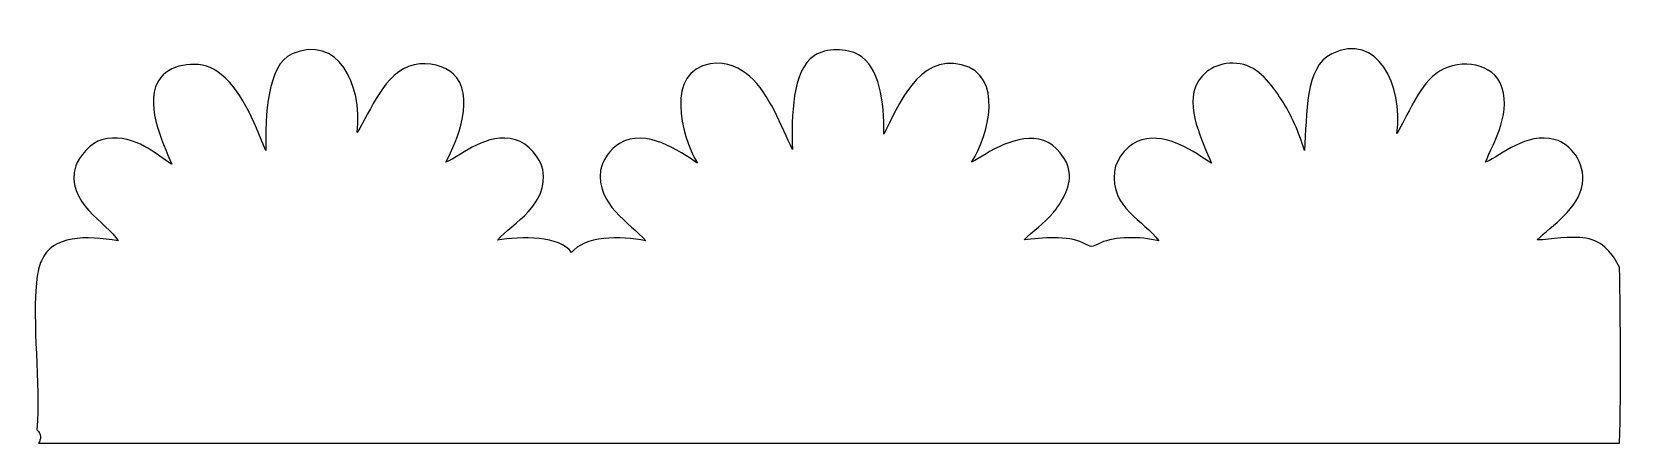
# Model space of a CAD drawing. Header units: centimetres. Extents: x -6.9 to 6.8, y -1.7 to 1.9.
import ezdxf

# ---------------------------------------------------------------- set-up
doc = ezdxf.new("R2010")
doc.units = ezdxf.units.CM
doc.header["$MEASUREMENT"] = 0
doc.layers.add('Layer 1', color=7, linetype='Continuous')

msp = doc.modelspace()

# ---------------------------------------------------------------- linework, layer by layer
at = {"layer": 'Layer 1'}
msp.add_open_spline([(-4.85012, 0.82484), (-4.85419, 1.12567), (-4.83824, 1.56766), (-4.62372, 1.66024), (-4.62372, 1.66024), (-4.23237, 1.82915), (-4.01378, 1.40762), (-4.06159, 0.981), (-4.06159, 0.981), (-3.94234, 1.16745), (-3.83447, 1.50181), (-3.56973, 1.56655), (-3.56973, 1.56655), (-3.44421, 1.59724), (-3.29964, 1.54898), (-3.23403, 1.48847), (-3.23403, 1.48847), (-3.03834, 1.30813), (-3.19289, 0.91578), (-3.29647, 0.72335), (-3.29647, 0.72335), (-3.1369, 0.79455), (-2.95037, 0.98367), (-2.69531, 0.91853), (-2.69531, 0.91853), (-2.58524, 0.8904), (-2.47745, 0.75557), (-2.46107, 0.66088), (-2.46107, 0.66088), (-2.40799, 0.35386), (-2.71597, 0.19826), (-2.85144, 0.05192), (-2.85144, 0.05192), (-2.65028, 0.08068), (-2.30783, 0.09163), (-2.21125, -0.05738), (-2.21125, -0.05738), (-2.10936, 0.08317), (-1.78887, 0.09298), (-1.57104, 0.04411), (-1.57104, 0.04411), (-1.70672, 0.19902), (-2.00094, 0.36082), (-1.96141, 0.6531), (-1.96141, 0.6531), (-1.94998, 0.73769), (-1.87754, 0.83982), (-1.79745, 0.88734), (-1.79745, 0.88734), (-1.57168, 1.02125), (-1.27826, 0.82122), (-1.12602, 0.71557), (-1.12602, 0.71557), (-1.27122, 0.96481), (-1.40222, 1.50686), (-1.01672, 1.57438), (-1.01672, 1.57438), (-0.8672, 1.60057), (-0.75073, 1.53334), (-0.67321, 1.46508), (-0.67321, 1.46508), (-0.50618, 1.318), (-0.39974, 1.03008), (-0.30626, 0.83267), (-0.30626, 0.83267), (-0.31409, 1.12498), (-0.31031, 1.5159), (-0.11888, 1.64465), (-0.11888, 1.64465), (-0.01291, 1.7159), (0.16298, 1.70958), (0.26368, 1.65246), (0.26368, 1.65246), (0.44682, 1.54856), (0.48625, 1.24857), (0.48228, 0.96542), (0.48228, 0.96542), (0.60677, 1.20831), (0.77771, 1.65797), (1.15371, 1.56658), (1.15371, 1.56658), (1.52333, 1.47675), (1.38636, 0.95126), (1.23959, 0.72338), (1.23959, 0.72338), (1.38077, 0.80379), (1.63456, 0.98907), (1.86417, 0.91076), (1.86417, 0.91076), (1.95976, 0.87814), (2.07205, 0.75185), (2.0828, 0.6375), (2.0828, 0.6375), (2.09621, 0.49447), (2.0094, 0.37085), (1.94225, 0.28616), (1.94225, 0.28616), (1.86637, 0.19043), (1.76702, 0.13241), (1.69243, 0.05195), (1.69243, 0.05195), (1.84369, 0.07124), (2.06922, 0.09053), (2.1999, 0.02853), (2.1999, 0.02853), (2.29044, -0.01444), (2.26049, -0.01444), (2.35606, 0.02853), (2.35606, 0.02853), (2.47264, 0.08094), (2.69232, 0.08534), (2.85573, 0.04414), (2.85573, 0.04414), (2.72452, 0.22519), (2.43779, 0.32415), (2.47317, 0.64533), (2.47317, 0.64533), (2.48595, 0.76132), (2.60379, 0.89227), (2.70741, 0.91859), (2.70741, 0.91859), (2.93884, 0.97738), (3.16151, 0.80993), (3.3086, 0.7156), (3.3086, 0.7156), (3.24113, 0.89647), (3.06878, 1.20198), (3.19147, 1.41828), (3.19147, 1.41828), (3.24801, 1.51792), (3.38504, 1.60338), (3.55842, 1.57441), (3.55842, 1.57441), (3.71698, 1.54795), (3.83007, 1.39142), (3.90973, 1.26993), (3.90973, 1.26993), (4.00244, 1.12856), (4.06165, 0.98685), (4.11272, 0.8249), (4.11272, 0.8249), (4.13373, 1.14198), (4.11253, 1.54645), (4.34696, 1.6603), (4.34696, 1.6603), (4.74145, 1.85186), (4.96455, 1.38886), (4.90909, 0.97326), (4.90909, 0.97326), (5.00349, 1.12148), (5.08356, 1.36431), (5.24479, 1.48856), (5.24479, 1.48856), (5.41523, 1.61987), (5.70829, 1.59783), (5.79912, 1.41048), (5.79912, 1.41048), (5.91458, 1.17235), (5.74226, 0.90055), (5.67418, 0.72344), (5.67418, 0.72344), (5.82301, 0.78607), (6.01414, 0.98532), (6.27537, 0.91862), (6.27537, 0.91862), (6.4061, 0.88523), (6.53794, 0.72182), (6.50961, 0.53606), (6.50961, 0.53606), (6.47617, 0.31693), (6.24865, 0.18154), (6.11924, 0.052), (6.11924, 0.052), (6.2401, 0.05621), (6.40131, 0.0887), (6.54085, 0.06761), (6.54085, 0.06761), (6.68925, 0.04517), (6.77583, -0.07624), (6.82972, -0.18221), (6.82972, -0.18221), (6.83975, -0.67452), (6.84483, -1.21319), (6.82972, -1.70468), (6.82972, -1.70468), (2.27614, -1.70476), (-2.24705, -1.70465), (-6.80979, -1.70468), (-6.80979, -1.70468), (-6.7923, -1.67076), (-6.7795, -1.62491), (-6.8254, -1.58755), (-6.8254, -1.58755), (-6.7927, -1.18443), (-6.86906, -0.66691), (-6.8254, -0.28374), (-6.8254, -0.28374), (-6.81916, -0.22881), (-6.80394, -0.16899), (-6.78637, -0.12758), (-6.78637, -0.12758), (-6.69107, 0.09676), (-6.39764, 0.09025), (-6.12274, 0.04419), (-6.12274, 0.04419), (-6.21664, 0.20093), (-6.5856, 0.37458), (-6.48969, 0.69221), (-6.48969, 0.69221), (-6.46643, 0.76926), (-6.35761, 0.89464), (-6.26329, 0.91861), (-6.26329, 0.91861), (-6.01657, 0.98126), (-5.8221, 0.81796), (-5.67774, 0.71562), (-5.67774, 0.71562), (-5.67142, 0.71414), (-5.66996, 0.70779), (-5.66213, 0.70781), (-5.66213, 0.70781), (-5.7418, 0.89662), (-5.91372, 1.25595), (-5.75582, 1.45732), (-5.75582, 1.45732), (-5.66224, 1.57665), (-5.41731, 1.6112), (-5.27176, 1.51196), (-5.27176, 1.51196), (-5.06329, 1.36977), (-4.95338, 1.07331), (-4.85012, 0.82484)], degree=3, knots=[0, 0, 0, 0, 0.01694915, 0.01694915, 0.01694915, 0.01694915, 0.03389831, 0.03389831, 0.03389831, 0.03389831, 0.05084746, 0.05084746, 0.05084746, 0.05084746, 0.06779661, 0.06779661, 0.06779661, 0.06779661, 0.08474576, 0.08474576, 0.08474576, 0.08474576, 0.10169492, 0.10169492, 0.10169492, 0.10169492, 0.11864407, 0.11864407, 0.11864407, 0.11864407, 0.13559322, 0.13559322, 0.13559322, 0.13559322, 0.15254237, 0.15254237, 0.15254237, 0.15254237, 0.16949153, 0.16949153, 0.16949153, 0.16949153, 0.18644068, 0.18644068, 0.18644068, 0.18644068, 0.20338983, 0.20338983, 0.20338983, 0.20338983, 0.22033898, 0.22033898, 0.22033898, 0.22033898, 0.23728814, 0.23728814, 0.23728814, 0.23728814, 0.25423729, 0.25423729, 0.25423729, 0.25423729, 0.27118644, 0.27118644, 0.27118644, 0.27118644, 0.28813559, 0.28813559, 0.28813559, 0.28813559, 0.30508475, 0.30508475, 0.30508475, 0.30508475, 0.3220339, 0.3220339, 0.3220339, 0.3220339, 0.33898305, 0.33898305, 0.33898305, 0.33898305, 0.3559322, 0.3559322, 0.3559322, 0.3559322, 0.37288136, 0.37288136, 0.37288136, 0.37288136, 0.38983051, 0.38983051, 0.38983051, 0.38983051, 0.40677966, 0.40677966, 0.40677966, 0.40677966, 0.42372881, 0.42372881, 0.42372881, 0.42372881, 0.44067797, 0.44067797, 0.44067797, 0.44067797, 0.45762712, 0.45762712, 0.45762712, 0.45762712, 0.47457627, 0.47457627, 0.47457627, 0.47457627, 0.49152542, 0.49152542, 0.49152542, 0.49152542, 0.50847458, 0.50847458, 0.50847458, 0.50847458, 0.52542373, 0.52542373, 0.52542373, 0.52542373, 0.54237288, 0.54237288, 0.54237288, 0.54237288, 0.55932203, 0.55932203, 0.55932203, 0.55932203, 0.57627119, 0.57627119, 0.57627119, 0.57627119, 0.59322034, 0.59322034, 0.59322034, 0.59322034, 0.61016949, 0.61016949, 0.61016949, 0.61016949, 0.62711864, 0.62711864, 0.62711864, 0.62711864, 0.6440678, 0.6440678, 0.6440678, 0.6440678, 0.66101695, 0.66101695, 0.66101695, 0.66101695, 0.6779661, 0.6779661, 0.6779661, 0.6779661, 0.69491525, 0.69491525, 0.69491525, 0.69491525, 0.71186441, 0.71186441, 0.71186441, 0.71186441, 0.72881356, 0.72881356, 0.72881356, 0.72881356, 0.74576271, 0.74576271, 0.74576271, 0.74576271, 0.76271186, 0.76271186, 0.76271186, 0.76271186, 0.77966102, 0.77966102, 0.77966102, 0.77966102, 0.79661017, 0.79661017, 0.79661017, 0.79661017, 0.81355932, 0.81355932, 0.81355932, 0.81355932, 0.83050847, 0.83050847, 0.83050847, 0.83050847, 0.84745763, 0.84745763, 0.84745763, 0.84745763, 0.86440678, 0.86440678, 0.86440678, 0.86440678, 0.88135593, 0.88135593, 0.88135593, 0.88135593, 0.89830508, 0.89830508, 0.89830508, 0.89830508, 0.91525424, 0.91525424, 0.91525424, 0.91525424, 0.93220339, 0.93220339, 0.93220339, 0.93220339, 0.94915254, 0.94915254, 0.94915254, 0.94915254, 0.96610169, 0.96610169, 0.96610169, 0.96610169, 1, 1, 1, 1], dxfattribs=at)

doc.saveas('drawing.dxf')
